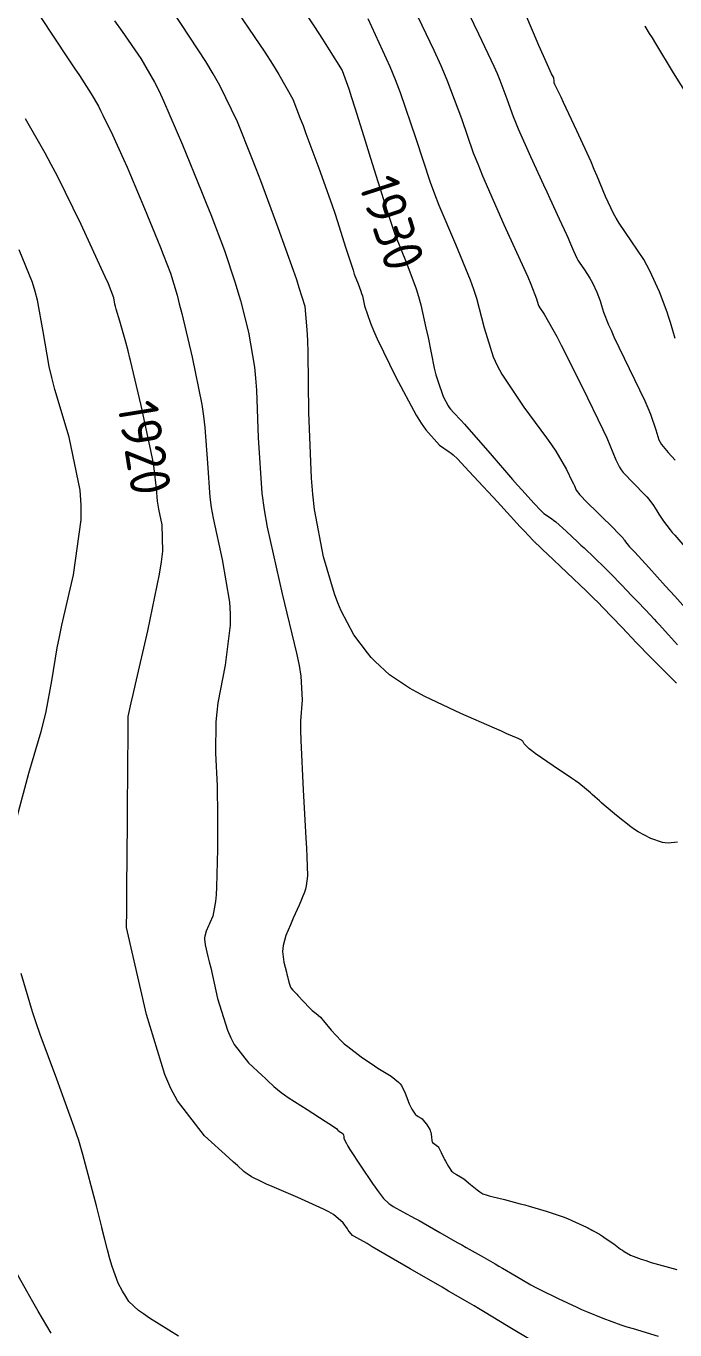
# Model space of a CAD drawing. Header units: millimetres. Extents: x 837475 to 838477, y 1189012 to 1191015.
# Drawn here: x 838310.6 to 838371.9, y 1189261.9 to 1189385.2 of the extents above; entities that cross this region are included whole.
import ezdxf

# ---------------------------------------------------------------- set-up
doc = ezdxf.new("R2010")
doc.units = ezdxf.units.MM
doc.header["$LTSCALE"] = 0.3
doc.layers.add('COTAS 10', color=7, linetype='Continuous', lineweight=9, true_color=0x6e3e2d)
doc.layers.add('COTAS INT', color=7, linetype='Continuous', lineweight=5, true_color=0x9fa19f)
doc.styles.get("Standard").update_dxf_attribs({"font": 'isocp2.shx', "bigfont": '@extfont2.shx'})

msp = doc.modelspace()

# ---------------------------------------------------------------- linework, layer by layer
at = {"layer": 'COTAS 10'}
for points in [[(838333.97, 1189390.94), (838337.84, 1189385.09), (838338.61, 1189383.91), (838339.25, 1189382.92), (838340.46, 1189380.94), (838341.09, 1189379.22), (838341.36, 1189378.4), (838341.67, 1189377.43), (838342.51, 1189374.72), (838343.14, 1189372.67), (838344.72, 1189367.65), (838345.1, 1189366.51), (838345.46, 1189365.48), (838346.57, 1189362.67), (838347.47, 1189360.33), (838347.69, 1189359.6), (838347.91, 1189358.82), (838348.38, 1189356.65), (838348.59, 1189355.72), (838349.18, 1189352.82), (838349.34, 1189352.18), (838349.5, 1189351.61), (838350.03, 1189350.13), (838350.49, 1189349.27), (838350.6, 1189349.09), (838350.71, 1189348.94), (838351.02, 1189348.59), (838351.7, 1189347.9), (838352.04, 1189347.52), (838352.45, 1189347.07), (838354.47, 1189344.75), (838356.58, 1189342.31), (838357.06, 1189341.77), (838357.48, 1189341.29), (838358.59, 1189340.05), (838359.26, 1189339.36), (838359.41, 1189339.22), (838359.54, 1189339.1), (838359.87, 1189338.88), (838360.28, 1189338.6), (838360.46, 1189338.46), (838360.66, 1189338.29), (838361.64, 1189337.42), (838362.75, 1189336.39), (838363.05, 1189336.11), (838363.34, 1189335.84), (838364.34, 1189334.89), (838365.31, 1189333.94), (838365.59, 1189333.67), (838365.86, 1189333.39), (838366.88, 1189332.34), (838367.86, 1189331.31), (838368.11, 1189331.05), (838368.35, 1189330.79), (838369.18, 1189329.94), (838369.97, 1189329.09), (838370.2, 1189328.84), (838370.44, 1189328.59), (838371.32, 1189327.62), (838372.17, 1189326.69)], [(838369.09, 1189385.15), (838369.1, 1189385.13), (838369.51, 1189384.45), (838369.77, 1189384.03), (838370.09, 1189383.5), (838371.75, 1189380.74), (838373.68, 1189377.67)], [(838340.97, 1189271.48), (838340.58, 1189272.05), (838339.65, 1189272.84), (838339.22, 1189273.09), (838338.72, 1189273.36), (838336.28, 1189274.46), (838333.84, 1189275.5), (838333.33, 1189275.72), (838332.89, 1189275.92), (838331.91, 1189276.41), (838331.49, 1189276.68), (838331.4, 1189276.74), (838331.33, 1189276.79), (838331.17, 1189276.92), (838330.56, 1189277.48), (838330.2, 1189277.8), (838329.75, 1189278.2), (838327.46, 1189280.27), (838324.89, 1189283.58), (838324.27, 1189284.76), (838323.7, 1189286.06), (838321.96, 1189291.75), (838320.08, 1189299.98), (838320.07, 1189299.99), (838320.07, 1189299.99), (838320.08, 1189300), (838320.08, 1189300), (838320.08, 1189300), (838320.08, 1189300), (838320.08, 1189300.01), (838320.1, 1189301.53), (838320.11, 1189302.49), (838320.12, 1189303.68), (838320.17, 1189309.91), (838320.22, 1189316.15), (838320.23, 1189317.35), (838320.24, 1189318.31), (838320.25, 1189319.9), (838320.53, 1189321.19), (838320.71, 1189321.98), (838320.93, 1189322.95), (838322.11, 1189328.01), (838323.21, 1189333.36), (838323.38, 1189334.51), (838323.44, 1189335.02), (838323.5, 1189335.53), (838323.46, 1189338.01), (838323.13, 1189339.49), (838323.07, 1189339.87), (838323.01, 1189340.24), (838322.93, 1189341.46), (838322.7, 1189343.35), (838322.56, 1189344.14), (838322.38, 1189345.05), (838321.46, 1189349.28), (838320.46, 1189353.54), (838320.4, 1189353.78), (838320.23, 1189354.46), (838320.02, 1189355.27), (838319.46, 1189357.28), (838319.11, 1189358.4), (838319.04, 1189358.65), (838318.98, 1189358.87), (838318.87, 1189359.46), (838318.37, 1189360.78), (838318.07, 1189361.46), (838317.7, 1189362.28), (838315.79, 1189366.39), (838313.55, 1189370.96), (838312.96, 1189372.08), (838312.4, 1189373.13), (838310.52, 1189376.39)], [(838358.42, 1189260.89), (838356.15, 1189262.26), (838353.83, 1189263.67), (838353.35, 1189263.96), (838352.94, 1189264.2), (838352.07, 1189264.71), (838351.04, 1189265.31), (838350.53, 1189265.6), (838349.92, 1189265.96), (838346.91, 1189267.71), (838343.91, 1189269.45), (838343.32, 1189269.8), (838342.82, 1189270.09), (838341.86, 1189270.63), (838341.58, 1189270.78), (838341.52, 1189270.82), (838341.46, 1189270.86), (838341.31, 1189271.01), (838341.13, 1189271.25), (838341.05, 1189271.36), (838340.97, 1189271.48), (838340.9, 1189271.59)]]:
    msp.add_lwpolyline(points, dxfattribs=at)
at = {"layer": 'COTAS INT'}
for points in [[(838371.96, 1189355.63), (838371.52, 1189357.14), (838371.36, 1189357.61), (838371.2, 1189358.1), (838370.47, 1189360.03), (838369.56, 1189362.03), (838369.27, 1189362.56), (838368.98, 1189363.08), (838367.79, 1189364.86), (838366.65, 1189366.54), (838366.37, 1189367), (838366.12, 1189367.45), (838365.38, 1189369.05), (838364.59, 1189370.97), (838364.31, 1189371.61), (838364, 1189372.31), (838362.66, 1189375.25), (838361.41, 1189377.92), (838361.16, 1189378.44), (838360.96, 1189378.87), (838360.58, 1189379.64), (838360.51, 1189379.79), (838360.5, 1189379.83), (838360.5, 1189379.87), (838360.5, 1189380.02), (838360.49, 1189380.2), (838360.47, 1189380.26), (838360.44, 1189380.33), (838360.27, 1189380.63), (838359.49, 1189382.35), (838359.07, 1189383.32), (838358.57, 1189384.5), (838356.02, 1189390.53)], [(838346.12, 1189389.21), (838349.14, 1189382.86), (838349.79, 1189381.41), (838350.36, 1189380.08), (838351.74, 1189376.41), (838352.87, 1189373.17), (838353.29, 1189372.12), (838353.75, 1189371), (838355.77, 1189366.41), (838357.64, 1189362.27), (838358.01, 1189361.44), (838358.31, 1189360.75), (838358.83, 1189359.36), (838359, 1189358.84), (838359.07, 1189358.68), (838359.16, 1189358.53), (838359.56, 1189357.93), (838360.4, 1189356.49), (838360.76, 1189355.81), (838361.18, 1189354.99), (838363.18, 1189351.01), (838365.1, 1189347.03), (838365.48, 1189346.23), (838365.79, 1189345.55), (838366.35, 1189344.15), (838366.68, 1189343.46), (838366.85, 1189343.23), (838367.05, 1189342.97), (838368.04, 1189341.92), (838369.06, 1189340.89), (838369.28, 1189340.65), (838369.47, 1189340.43), (838369.91, 1189339.83), (838370.21, 1189339.33), (838370.3, 1189339.17), (838370.41, 1189339.01), (838370.86, 1189338.35), (838371.47, 1189337.55), (838371.68, 1189337.3), (838371.91, 1189337.03), (838372.88, 1189335.94)], [(838329.59, 1189387.94), (838333.15, 1189382.67), (838333.88, 1189381.55), (838334.49, 1189380.57), (838335.79, 1189378.25), (838336.51, 1189376.42), (838336.77, 1189375.75), (838337.04, 1189375), (838338.25, 1189371.72), (838339.48, 1189368.3), (838339.77, 1189367.47), (838340.03, 1189366.68), (838340.8, 1189364.27), (838341.37, 1189362.47), (838341.5, 1189362.07), (838341.62, 1189361.72), (838341.98, 1189360.8), (838342.25, 1189360.1), (838342.31, 1189359.88), (838342.38, 1189359.65), (838342.58, 1189358.71), (838343.15, 1189357.06), (838343.44, 1189356.38), (838343.79, 1189355.6), (838345.55, 1189351.96), (838347.48, 1189348.37), (838347.94, 1189347.63), (838348.37, 1189346.99), (838349.67, 1189345.56), (838350.59, 1189344.93), (838350.79, 1189344.78), (838350.96, 1189344.64), (838351.38, 1189344.27), (838352.11, 1189343.46), (838352.48, 1189343.06), (838352.92, 1189342.58), (838355.14, 1189340.18), (838357.31, 1189337.84), (838357.73, 1189337.4), (838358.06, 1189337.03), (838358.6, 1189336.46), (838358.62, 1189336.45), (838358.63, 1189336.44), (838358.64, 1189336.43), (838358.69, 1189336.39), (838359.19, 1189335.91), (838359.48, 1189335.63), (838359.84, 1189335.29), (838361.7, 1189333.52), (838363.56, 1189331.74), (838363.92, 1189331.4), (838364.21, 1189331.12), (838364.7, 1189330.64), (838365.07, 1189330.25), (838366.93, 1189328.31), (838368.3, 1189326.88), (838368.56, 1189326.6), (838368.78, 1189326.38), (838369.15, 1189325.99), (838369.46, 1189325.68), (838369.63, 1189325.5), (838369.85, 1189325.29), (838370.96, 1189324.18), (838372.07, 1189323.07)], [(838351.62, 1189388.05), (838353.35, 1189384.41), (838354.8, 1189381.37), (838355.11, 1189380.67), (838355.38, 1189380.04), (838356.04, 1189378.28), (838356.63, 1189376.62), (838356.86, 1189376.06), (838357.12, 1189375.44), (838358.28, 1189372.82), (838359.52, 1189370.14), (838359.82, 1189369.48), (838360.11, 1189368.86), (838361, 1189366.94), (838361.68, 1189365.46), (838361.83, 1189365.11), (838361.97, 1189364.8), (838362.33, 1189363.92), (838362.65, 1189363.23), (838362.76, 1189363.03), (838362.88, 1189362.83), (838363.38, 1189362.11), (838363.89, 1189361.33), (838364.02, 1189361.11), (838364.14, 1189360.88), (838364.54, 1189360.01), (838364.85, 1189359.18), (838364.93, 1189358.96), (838364.99, 1189358.76), (838365.18, 1189358.1), (838365.65, 1189356.93), (838365.89, 1189356.4), (838366.17, 1189355.77), (838367.61, 1189352.79), (838369.07, 1189349.74), (838369.36, 1189349.07), (838369.61, 1189348.48), (838370.11, 1189346.99), (838370.42, 1189346.06), (838370.54, 1189345.83), (838370.67, 1189345.6), (838371.29, 1189344.85), (838371.95, 1189344.13)], [(838372.16, 1189308.04), (838371.28, 1189307.94), (838371.01, 1189307.96), (838370.74, 1189308), (838369.65, 1189308.36), (838368.45, 1189309.01), (838368.1, 1189309.23), (838367.75, 1189309.48), (838366.4, 1189310.54), (838365.23, 1189311.53), (838364.99, 1189311.74), (838364.79, 1189311.92), (838364.35, 1189312.3), (838364.11, 1189312.53), (838364.03, 1189312.61), (838363.94, 1189312.69), (838363.57, 1189313.02), (838362.84, 1189313.59), (838362.52, 1189313.82), (838362.16, 1189314.07), (838360.41, 1189315.25), (838358.73, 1189316.41), (838358.4, 1189316.65), (838358.14, 1189316.86), (838357.67, 1189317.33), (838357.54, 1189317.56), (838357.48, 1189317.62), (838357.42, 1189317.67), (838357.1, 1189317.83), (838356.05, 1189318.27), (838355.52, 1189318.51), (838354.88, 1189318.79), (838351.69, 1189320.2), (838348.3, 1189321.8), (838347.53, 1189322.21), (838346.84, 1189322.59), (838344.95, 1189323.83), (838343.58, 1189325.09), (838343.21, 1189325.49), (838342.85, 1189325.92), (838341.58, 1189327.63), (838340.38, 1189329.89), (838340.07, 1189330.66), (838339.76, 1189331.49), (838338.69, 1189335), (838337.85, 1189339.47), (838337.69, 1189340.91), (838337.56, 1189342.43), (838337.33, 1189348.64), (838337.24, 1189354.28), (838337.21, 1189355.46), (838337.17, 1189356.45), (838336.96, 1189358.64), (838336.42, 1189360.43), (838336.17, 1189361.18), (838335.87, 1189362.05), (838334.42, 1189366.1), (838332.78, 1189370.54), (838332.35, 1189371.65), (838331.94, 1189372.71), (838330.59, 1189376.1), (838328.89, 1189379.55), (838328.26, 1189380.65), (838327.57, 1189381.81), (838324.49, 1189386.51)], [(838311.91, 1189386.07), (838314.58, 1189382.06), (838315.14, 1189381.21), (838315.63, 1189380.47), (838316.74, 1189378.76), (838317.42, 1189377.57), (838317.63, 1189377.17), (838317.85, 1189376.73), (838318.76, 1189374.88), (838319.81, 1189372.56), (838320.14, 1189371.82), (838320.47, 1189371.05), (838321.79, 1189367.91), (838323.02, 1189364.91), (838323.29, 1189364.22), (838323.55, 1189363.58), (838324.23, 1189361.79), (838324.86, 1189359.72), (838325.07, 1189358.91), (838325.3, 1189358), (838326.29, 1189353.85), (838327.19, 1189349.39), (838327.36, 1189348.28), (838327.5, 1189347.22), (838327.73, 1189343.85), (838327.95, 1189340.62), (838328.09, 1189339.65), (838328.26, 1189338.65), (838329.13, 1189334.75), (838329.83, 1189330.71), (838329.88, 1189329.62), (838329.88, 1189328.54), (838329.4, 1189324.75), (838328.73, 1189321.21), (838328.62, 1189320.3), (838328.54, 1189319.41), (838328.51, 1189316.44), (838328.64, 1189313.36), (838328.66, 1189312.4), (838328.68, 1189311.39), (838328.68, 1189307.38), (838328.59, 1189303.79), (838328.55, 1189303.04), (838328.5, 1189302.41), (838328.25, 1189301.04), (838327.97, 1189300.42), (838327.9, 1189300.26), (838327.83, 1189300.11), (838327.61, 1189299.61), (838327.48, 1189299.13), (838327.46, 1189298.99), (838327.46, 1189298.85), (838327.53, 1189298.33), (838327.78, 1189297.23), (838327.9, 1189296.73), (838328.04, 1189296.14), (838328.69, 1189293.27), (838329.62, 1189290.25), (838329.93, 1189289.55), (838330.25, 1189288.92), (838331.62, 1189287.16), (838332.91, 1189285.99), (838333.18, 1189285.74), (838333.42, 1189285.51), (838334, 1189284.94), (838334.69, 1189284.37), (838335.01, 1189284.15), (838335.38, 1189283.9), (838337.15, 1189282.75), (838338.87, 1189281.66), (838339.2, 1189281.45), (838339.47, 1189281.27), (838339.95, 1189280.93), (838340.03, 1189280.84), (838340.06, 1189280.82), (838340.09, 1189280.79), (838340.21, 1189280.7), (838340.32, 1189280.63), (838340.38, 1189280.59), (838340.46, 1189280.54), (838340.53, 1189280.48), (838340.55, 1189280.46), (838340.56, 1189280.44), (838340.6, 1189280.34), (838340.63, 1189280.22), (838340.63, 1189280.19), (838340.63, 1189280.16), (838340.63, 1189280.03), (838340.87, 1189279.55), (838341.02, 1189279.29), (838341.21, 1189278.98), (838342.24, 1189277.41), (838343.34, 1189275.77), (838343.59, 1189275.42), (838343.8, 1189275.11), (838344.37, 1189274.36), (838344.89, 1189273.89), (838345.08, 1189273.75), (838345.29, 1189273.61), (838346.2, 1189273.1), (838347.37, 1189272.48), (838347.74, 1189272.27), (838348.13, 1189272.05), (838349.71, 1189271.15)], [(838318.93, 1189385.65), (838319.66, 1189384.63), (838321.45, 1189382.1), (838322.74, 1189379.85), (838323.16, 1189379.01), (838323.59, 1189378.08), (838325.39, 1189373.94), (838327.18, 1189369.52), (838327.62, 1189368.42), (838328.04, 1189367.36), (838329.33, 1189363.94), (838330.36, 1189360.88), (838330.62, 1189360.05), (838330.86, 1189359.21), (838331.63, 1189356.24), (838332.18, 1189352.92), (838332.28, 1189351.87), (838332.37, 1189350.75), (838332.53, 1189346.24), (838332.89, 1189341.01), (838333.11, 1189339.43), (838333.38, 1189337.8), (838334.8, 1189331.49), (838336.15, 1189325.89), (838336.39, 1189324.73), (838336.56, 1189323.73), (838336.69, 1189321.49), (838336.53, 1189319.47), (838336.53, 1189318.62), (838336.55, 1189317.63), (838336.77, 1189312.99), (838337.04, 1189308.4), (838337.09, 1189307.45), (838337.13, 1189306.63), (838337.19, 1189304.85), (838337.07, 1189303.9), (838336.99, 1189303.6), (838336.9, 1189303.29), (838336.41, 1189302.07), (838335.85, 1189300.84), (838335.71, 1189300.53), (838335.58, 1189300.22), (838335.15, 1189299.22), (838334.88, 1189298.26), (838334.85, 1189297.99), (838334.84, 1189297.71), (838334.97, 1189296.68), (838335.2, 1189295.75), (838335.25, 1189295.54), (838335.3, 1189295.34), (838335.43, 1189294.8), (838335.54, 1189294.43), (838335.58, 1189294.34), (838335.62, 1189294.26), (838335.79, 1189294.04), (838336.06, 1189293.78), (838336.17, 1189293.67), (838336.28, 1189293.54), (838336.82, 1189292.96), (838337.39, 1189292.37), (838337.52, 1189292.24), (838337.64, 1189292.13), (838338.01, 1189291.84), (838338.41, 1189291.49), (838338.56, 1189291.33), (838338.72, 1189291.15), (838339.44, 1189290.27), (838340.38, 1189289.26), (838340.67, 1189288.98), (838340.99, 1189288.71), (838342.26, 1189287.75), (838343.54, 1189286.89), (838343.85, 1189286.68), (838344.15, 1189286.49), (838345.09, 1189285.91), (838345.8, 1189285.36), (838345.95, 1189285.19), (838346.09, 1189285.02), (838346.44, 1189284.32), (838346.68, 1189283.64), (838346.75, 1189283.47), (838346.81, 1189283.3), (838347.06, 1189282.79), (838347.3, 1189282.41), (838347.36, 1189282.33), (838347.43, 1189282.27), (838347.67, 1189282.11), (838347.93, 1189281.95), (838348.02, 1189281.87), (838348.1, 1189281.79), (838348.45, 1189281.37), (838348.75, 1189280.89), (838348.8, 1189280.76), (838348.85, 1189280.63), (838348.91, 1189280.19), (838348.95, 1189279.81), (838348.98, 1189279.73), (838349.01, 1189279.66), (838349.22, 1189279.5), (838349.47, 1189279.31), (838349.54, 1189279.23), (838349.61, 1189279.14), (838349.84, 1189278.7), (838350.09, 1189278.18), (838350.16, 1189278.03), (838350.23, 1189277.89), (838350.52, 1189277.38), (838350.82, 1189276.95), (838350.9, 1189276.86), (838350.98, 1189276.78), (838351.28, 1189276.61), (838351.67, 1189276.41), (838351.81, 1189276.31), (838351.96, 1189276.21), (838352.61, 1189275.69), (838353.24, 1189275.17), (838353.37, 1189275.07), (838353.48, 1189274.98), (838353.76, 1189274.8), (838354.17, 1189274.67), (838354.38, 1189274.62), (838354.62, 1189274.55), (838355.82, 1189274.25), (838357.31, 1189273.86), (838357.73, 1189273.75), (838358.16, 1189273.63), (838359.76, 1189273.15), (838361.35, 1189272.61), (838361.76, 1189272.45), (838362.17, 1189272.28), (838363.58, 1189271.63), (838364.79, 1189270.97)], [(838342.9, 1189385.88), (838344.97, 1189381.34), (838345.48, 1189380.1), (838345.96, 1189378.88), (838347.44, 1189374.54), (838348.8, 1189370.41), (838349.2, 1189369.31), (838349.61, 1189368.24), (838351.17, 1189364.54), (838352.58, 1189361.17), (838352.89, 1189360.29), (838353.17, 1189359.45), (838353.88, 1189356.64), (838354.75, 1189353.89), (838355.13, 1189353.08), (838355.57, 1189352.26), (838357.66, 1189349.13), (838359.79, 1189346.25), (838360.25, 1189345.59), (838360.66, 1189344.98), (838361.68, 1189343.25), (838362.23, 1189342.12), (838362.33, 1189341.89), (838362.42, 1189341.7), (838362.58, 1189341.3), (838362.94, 1189340.85), (838363.16, 1189340.62), (838363.42, 1189340.35), (838364.8, 1189338.99), (838366.18, 1189337.64), (838366.45, 1189337.37), (838366.66, 1189337.15), (838367.04, 1189336.75), (838367.11, 1189336.64), (838367.13, 1189336.6), (838367.15, 1189336.56), (838367.25, 1189336.42), (838367.65, 1189335.95), (838367.87, 1189335.71), (838368.13, 1189335.42), (838369.45, 1189333.98), (838371.05, 1189332.23), (838371.48, 1189331.75), (838371.92, 1189331.27), (838373.48, 1189329.54)], [(838309.74, 1189310.42), (838310.85, 1189314.55), (838312.01, 1189318.49), (838312.26, 1189319.46), (838312.48, 1189320.38), (838313.02, 1189323.28), (838313.53, 1189326.38), (838313.74, 1189327.42), (838313.98, 1189328.55), (838315.08, 1189333.28), (838315.79, 1189338.48), (838315.79, 1189339.89), (838315.7, 1189341.3), (838314.65, 1189346.29), (838313.29, 1189350.82), (838313.01, 1189351.94), (838312.76, 1189352.99), (838312.21, 1189356.29), (838311.68, 1189359.24), (838311.45, 1189360.08), (838311.19, 1189360.92), (838309.93, 1189364.02)], [(838318.27, 1189269.5), (838317.24, 1189273.65), (838315.95, 1189278.51), (838315.56, 1189279.82), (838315.14, 1189281.11), (838313.5, 1189285.63), (838311.92, 1189289.84), (838311.54, 1189290.94), (838311.18, 1189292.01), (838310.13, 1189295.63)], [(838325, 1189261.36), (838322.25, 1189263.06), (838321.69, 1189263.44), (838321.23, 1189263.77), (838320.29, 1189264.63), (838319.92, 1189265.24), (838319.81, 1189265.43), (838319.7, 1189265.61), (838319.29, 1189266.34), (838318.71, 1189267.92), (838318.5, 1189268.65), (838318.27, 1189269.5), (838317.75, 1189271.59)], [(838348.94, 1189271.59), (838349.71, 1189271.15), (838351.35, 1189270.2), (838351.78, 1189269.96), (838352.19, 1189269.72), (838353.6, 1189268.93), (838354.92, 1189268.18), (838355.28, 1189267.97), (838355.64, 1189267.76), (838356.93, 1189267), (838358.31, 1189266.2), (838358.73, 1189265.98), (838359.17, 1189265.75), (838360.89, 1189264.9), (838362.65, 1189264.08), (838363.11, 1189263.88), (838363.56, 1189263.68), (838365.12, 1189263.04), (838366.83, 1189262.42), (838367.38, 1189262.24), (838367.97, 1189262.06), (838370.36, 1189261.35)], [(838363.65, 1189271.59), (838364.79, 1189270.97), (838365.08, 1189270.79), (838365.35, 1189270.62), (838366.15, 1189270.06), (838366.8, 1189269.57), (838366.97, 1189269.46), (838367.14, 1189269.34), (838367.72, 1189269), (838368.74, 1189268.61), (838369.18, 1189268.48), (838369.69, 1189268.32), (838372.12, 1189267.66)], [(838312.95, 1189261.62), (838311.72, 1189263.71), (838311.22, 1189264.59), (838310.65, 1189265.59), (838308, 1189270.25)]]:
    msp.add_lwpolyline(points, dxfattribs=at)

# ---------------------------------------------------------------- texts
at = {"layer": 'COTAS 10', "char_height": 3.8, "attachment_point": 7}
for s, insert, rotation in [('1930', (838341.97, 1189370.22), 288.03), ('1920', (838319.19, 1189349.38), 279.2299)]:
    msp.add_mtext(s, dxfattribs=dict(at, insert=insert, rotation=rotation))

doc.saveas('drawing.dxf')
